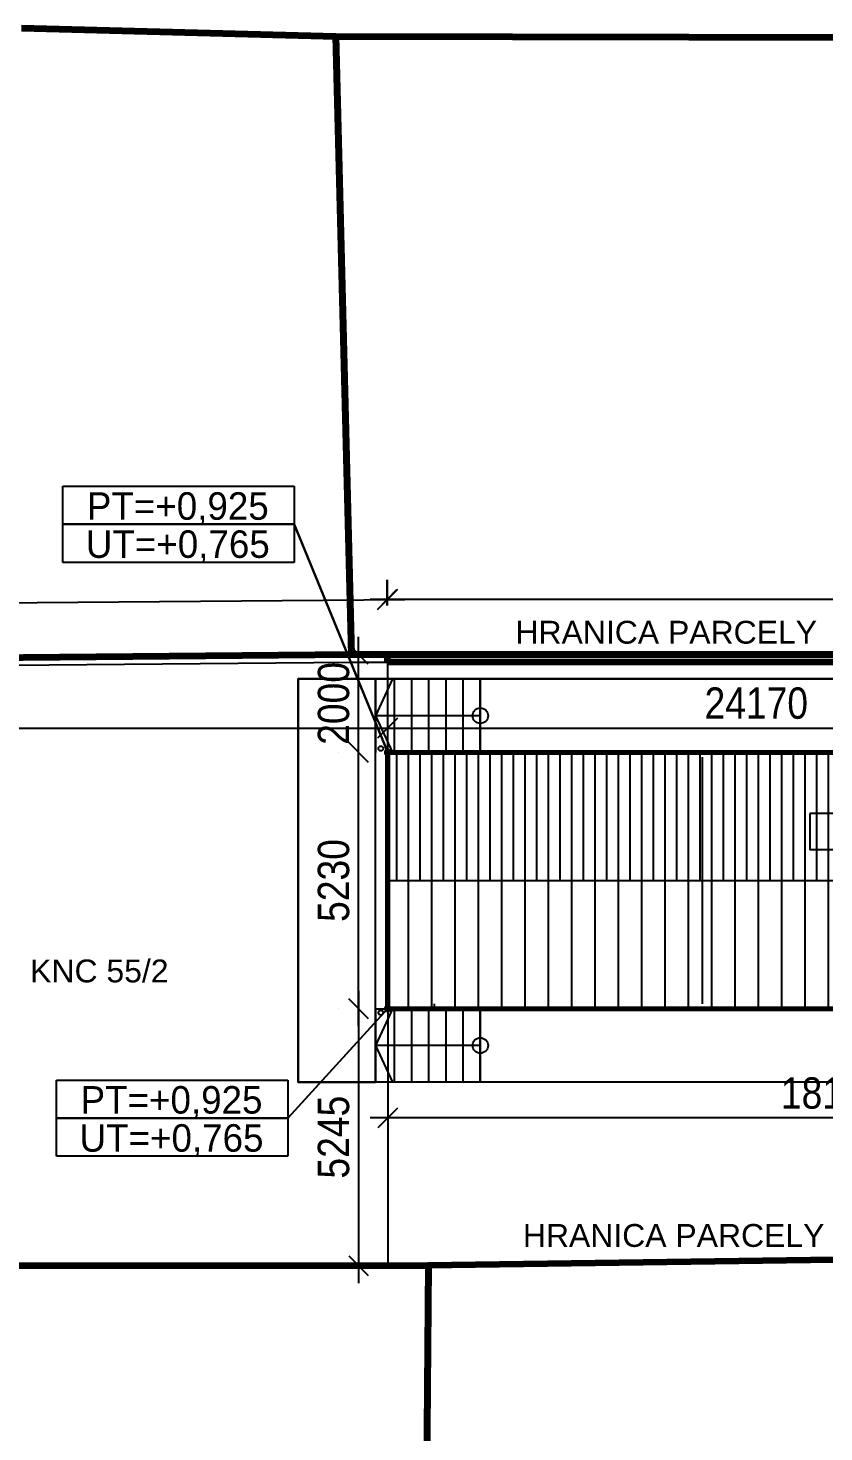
# Model space of a CAD drawing. Header units: millimetres. Extents: x 462666 to 1244237, y 2328025 to 3795663.
# Drawn here: x 1061886 to 1078139, y 2586886 to 2615537 of the extents above; entities that cross this region are included whole.
import ezdxf
from ezdxf.enums import TextEntityAlignment as Align
from ezdxf.lldxf.tags import DXFTag

# ---------------------------------------------------------------- set-up
doc = ezdxf.new("R2010")
doc.units = ezdxf.units.MM
for name, color, linetype in [('KOTY', 96, 'Continuous'), ('MUR-POH', 64, 'Continuous'), ('MUR_POH', 64, 'Continuous'), ('MUR_REZ', 3, 'Continuous'), ('PLE_POH', 201, 'Continuous'), ('PLO_LIN', 6, 'Continuous'), ('TXT_50', 50, 'Continuous'), ('TXT_50_MIESTN', 7, 'Continuous')]:
    doc.layers.add(name, color=color, linetype=linetype)
doc.layers.add('P', color=250, linetype='Continuous', lineweight=100)
doc.styles.add('ARIAL', font='arial.ttf', dxfattribs={"height": 250})
doc.styles.add('ROMANS', font='arial.ttf', dxfattribs={"width": 0.85})
tags = doc.linetypes.add('DASHED', pattern=[0.75, 0.5, -0.25]).pattern_tags.tags
tags[6:7] = [DXFTag(74, 4), DXFTag(75, 0), DXFTag(340, '0'), DXFTag(46, 1.0), DXFTag(50, 0.0), DXFTag(44, 0.0), DXFTag(45, 0.0)]
tags[4:5] = [DXFTag(74, 4), DXFTag(75, 0), DXFTag(340, '0'), DXFTag(46, 1.0), DXFTag(50, 0.0), DXFTag(44, 0.0), DXFTag(45, 0.0)]
doc.dimstyles.new('PAJO1-studia', dxfattribs={"dimtxt": 160, "dimasz": 100, "dimexe": 100, "dimexo": 250, "dimgap": 45, "dimtad": 1, "dimdec": 0, "dimrnd": 5, "dimtxsty": 'ROMANS', "dimblk": 'OBLIQUE', "dimcen": 200, "dimdle": 90, "dimadec": 0, "dimazin": 0, "dimtfac": 1, "dimtdec": 0, "dimtmove": 1, "dimatfit": 3, "dimfxl": 1, "dimarcsym": 0})

# ---------------------------------------------------------------- blocks, each defined once
blk = doc.blocks.new('_OBLIQUE')
at = {"color": 0, "linetype": 'ByBlock'}
blk.add_line((-0.5, -0.5), (0.5, 0.5), dxfattribs=at)
blk = doc.blocks.new('*D42')
at = {"layer": 'Defpoints', "color": 0}
for p in [(1069232, 2595526), (1068635, 2590279), (1069234, 2590279)]:
    blk.add_point(p, dxfattribs=at)
at = {"layer": 'KOTY', "color": 0, "lineweight": -2}
for p, q in [((1068635, 2595886), (1068635, 2589919)), ((1068232, 2595526), (1068235, 2595526)), ((1068234, 2590279), (1068235, 2590279))]:
    blk.add_line(p, q, dxfattribs=at)
at = {"layer": 'KOTY', "color": 0, "lineweight": -2, "xscale": 400, "yscale": 400, "zscale": 400}
for p, rotation in [((1068635, 2595526), 90), ((1068635, 2590279), 270)]:
    blk.add_blockref('_OBLIQUE', p, dxfattribs=dict(at, rotation=rotation))
at = {"layer": 'KOTY', "color": 0, "insert": (1068128, 2592902), "char_height": 640, "attachment_point": 5, "rotation": 90, "style": 'ROMANS'}
blk.add_mtext('5245', dxfattribs=at)
blk = doc.blocks.new('*D43')
at = {"layer": 'Defpoints', "color": 0}
for p in [(1068635, 2600754), (1069230, 2600754), (1069232, 2595526)]:
    blk.add_point(p, dxfattribs=at)
at = {"layer": 'KOTY', "color": 0, "lineweight": -2}
for p, q in [((1068635, 2595166), (1068635, 2601114)), ((1068230, 2600754), (1068235, 2600754)), ((1068232, 2595526), (1068235, 2595526))]:
    blk.add_line(p, q, dxfattribs=at)
at = {"layer": 'KOTY', "color": 0, "lineweight": -2, "xscale": 400, "yscale": 400, "zscale": 400}
for p, rotation in [((1068635, 2600754), 90), ((1068635, 2595526), 270)]:
    blk.add_blockref('_OBLIQUE', p, dxfattribs=dict(at, rotation=rotation))
at = {"layer": 'KOTY', "color": 0, "insert": (1068128, 2598140), "char_height": 640, "attachment_point": 5, "rotation": 90, "style": 'ROMANS'}
blk.add_mtext('5230', dxfattribs=at)
blk = doc.blocks.new('*D44')
at = {"layer": 'Defpoints', "color": 0}
for p in [(1068635, 2602754), (1069230, 2602754), (1069230, 2600754)]:
    blk.add_point(p, dxfattribs=at)
at = {"layer": 'KOTY', "color": 0, "lineweight": -2}
for p, q in [((1068635, 2600394), (1068635, 2603114)), ((1068230, 2602754), (1068235, 2602754)), ((1068230, 2600754), (1068235, 2600754))]:
    blk.add_line(p, q, dxfattribs=at)
at = {"layer": 'KOTY', "color": 0, "lineweight": -2, "xscale": 400, "yscale": 400, "zscale": 400}
for p, rotation in [((1068635, 2602754), 90), ((1068635, 2600754), 270)]:
    blk.add_blockref('_OBLIQUE', p, dxfattribs=dict(at, rotation=rotation))
at = {"layer": 'KOTY', "color": 0, "insert": (1068128, 2601754), "char_height": 640, "attachment_point": 5, "rotation": 90, "style": 'ROMANS'}
blk.add_mtext('2000', dxfattribs=at)
blk = doc.blocks.new('*D45')
at = {"layer": 'Defpoints', "color": 0}
for p in [(1050713, 2603715), (1069230, 2601874), (1069230, 2601250)]:
    blk.add_point(p, dxfattribs=at)
at = {"layer": 'KOTY', "color": 0, "lineweight": -2}
for p, q in [((1050713, 2602715), (1050713, 2600850)), ((1050353, 2601250), (1069590, 2601250)), ((1069230, 2600874), (1069230, 2600850))]:
    blk.add_line(p, q, dxfattribs=at)
at = {"layer": 'KOTY', "color": 0, "lineweight": -2, "xscale": 400, "yscale": 400, "zscale": 400, "rotation": 180}
blk.add_blockref('_OBLIQUE', (1050713, 2601250), dxfattribs=at)
at = {"layer": 'KOTY', "color": 0, "lineweight": -2, "xscale": 400, "yscale": 400, "zscale": 400}
blk.add_blockref('_OBLIQUE', (1069230, 2601250), dxfattribs=at)
at = {"layer": 'KOTY', "color": 0, "insert": (1059972, 2601756), "char_height": 640, "attachment_point": 5, "style": 'ROMANS'}
blk.add_mtext('18520', dxfattribs=at)
blk = doc.blocks.new('*D47')
at = {"layer": 'Defpoints', "color": 0}
for p in [(1069230, 2601874), (1093402, 2601250), (1093402, 2600754)]:
    blk.add_point(p, dxfattribs=at)
at = {"layer": 'KOTY', "color": 0, "lineweight": -2}
for p, q in [((1093402, 2601754), (1093402, 2601650)), ((1068870, 2601250), (1093762, 2601250)), ((1069230, 2600874), (1069230, 2600850))]:
    blk.add_line(p, q, dxfattribs=at)
at = {"layer": 'KOTY', "color": 0, "lineweight": -2, "xscale": 400, "yscale": 400, "zscale": 400, "rotation": 180}
blk.add_blockref('_OBLIQUE', (1069230, 2601250), dxfattribs=at)
at = {"layer": 'KOTY', "color": 0, "lineweight": -2, "xscale": 400, "yscale": 400, "zscale": 400}
blk.add_blockref('_OBLIQUE', (1093402, 2601250), dxfattribs=at)
at = {"layer": 'KOTY', "color": 0, "insert": (1076758, 2601756), "char_height": 640, "attachment_point": 5, "style": 'ROMANS'}
blk.add_mtext('24170', dxfattribs=at)
blk = doc.blocks.new('*D51')
at = {"layer": 'Defpoints', "color": 0}
for p in [(1069232, 2595041), (1069232, 2593293), (1087402, 2593263)]:
    blk.add_point(p, dxfattribs=at)
at = {"layer": 'KOTY', "color": 0, "lineweight": -2}
for p, q in [((1069232, 2594041), (1069232, 2592893)), ((1087402, 2594263), (1087402, 2593693)), ((1087762, 2593293), (1068872, 2593293))]:
    blk.add_line(p, q, dxfattribs=at)
at = {"layer": 'KOTY', "color": 0, "lineweight": -2, "xscale": 400, "yscale": 400, "zscale": 400, "rotation": 180}
blk.add_blockref('_OBLIQUE', (1069232, 2593293), dxfattribs=at)
at = {"layer": 'KOTY', "color": 0, "lineweight": -2, "xscale": 400, "yscale": 400, "zscale": 400}
blk.add_blockref('_OBLIQUE', (1087402, 2593293), dxfattribs=at)
at = {"layer": 'KOTY', "color": 0, "insert": (1078317, 2593799), "char_height": 640, "attachment_point": 5, "style": 'ROMANS'}
blk.add_mtext('18170', dxfattribs=at)
blk = doc.blocks.new('*D394')
at = {"layer": 'Defpoints', "color": 0}
for p in [(1069230, 2603877), (1069230, 2602754), (1093402, 2602754)]:
    blk.add_point(p, dxfattribs=at)
at = {"layer": 'KOTY', "color": 0, "lineweight": -2}
for p, q in [((1069230, 2603754), (1069230, 2604277)), ((1093402, 2603754), (1093402, 2604277)), ((1093762, 2603877), (1068870, 2603877))]:
    blk.add_line(p, q, dxfattribs=at)
at = {"layer": 'KOTY', "color": 0, "lineweight": -2, "xscale": 400, "yscale": 400, "zscale": 400}
for p, rotation in [((1069230, 2603877), 179.9999954978694), ((1093402, 2603877), 359.9999954978694)]:
    blk.add_blockref('_OBLIQUE', p, dxfattribs=dict(at, rotation=rotation))
at = {"layer": 'KOTY', "color": 0, "insert": (1081316, 2604383), "char_height": 640, "attachment_point": 5, "rotation": 360, "style": 'ROMANS'}
blk.add_mtext('24170', dxfattribs=at)
blk = doc.blocks.new('*D395')
at = {"layer": 'Defpoints', "color": 0}
for p in [(1069220, 2603875), (1069230, 2602754), (1050725, 2602594)]:
    blk.add_point(p, dxfattribs=at)
at = {"layer": 'KOTY', "color": 0, "lineweight": -2}
for p, q in [((1050716, 2603594), (1050711, 2604116)), ((1069221, 2603754), (1069217, 2604275)), ((1050355, 2603713), (1069580, 2603878))]:
    blk.add_line(p, q, dxfattribs=at)
at = {"layer": 'KOTY', "color": 0, "lineweight": -2, "xscale": 400, "yscale": 400, "zscale": 400}
for p, rotation in [((1069220, 2603875), 0.4942255337422066), ((1050715, 2603716), 180.4942255337422)]:
    blk.add_blockref('_OBLIQUE', p, dxfattribs=dict(at, rotation=rotation))
at = {"layer": 'KOTY', "color": 0, "insert": (1059963, 2604302), "char_height": 640, "attachment_point": 5, "rotation": 0.4942, "style": 'ROMANS'}
blk.add_mtext('18505', dxfattribs=at)

msp = doc.modelspace()

# ---------------------------------------------------------------- hatches: boundary and pattern name
at = {"layer": 'MUR-POH'}
h = msp.add_hatch(dxfattribs=at)
h.set_pattern_fill('ANSI31', color=252, scale=75, angle=-135, style=0)
h.paths.add_polyline_path([(1093402.2, 2598138.6), (1093402.2, 2600303.8), (1093402.2, 2600303.8), (1093402.2, 2600303.8), (1093402.2, 2600715.5, -0.0893568), (1093388.8, 2600717.9, -0.3132622), (1093364, 2600753.7), (1089652.2, 2600753.7), (1088702.2, 2600753.7), (1088186.6, 2600753.7), (1087552.2, 2600753.7), (1071121.6, 2600753.7), (1069268.6, 2600753.7, -0.4141078), (1069230.4, 2600715.5), (1069231.3, 2598138.5), (1090402.2, 2598138.6)])
h.paths.add_polyline_path([(1077824, 2598656.4), (1077824, 2599588.7), (1088556.7, 2599588.7), (1088556.7, 2598656.4)], flags=24)
h = msp.add_hatch(dxfattribs=at)
h.set_pattern_fill('ANSI31', color=252, scale=150, angle=-135, style=0)
h.paths.add_polyline_path([(1087402.2, 2595523.4), (1090402.2, 2598138.6), (1069231.3, 2598138.5), (1069232.3, 2595523.4)])

# ---------------------------------------------------------------- linework, layer by layer
at = {"layer": 'MUR-POH', "color": 252, "flags": 128}
msp.add_lwpolyline([(1093402.2, 2592923.4), (1087402.2, 2592923.4), (1087402.2, 2595523.4), (1069229.7, 2595523.4), (1069229.7, 2600753.7), (1093402.2, 2600753.8)], close=True, dxfattribs=at)
msp.add_lwpolyline([(1069229.7, 2598138.5), (1093402.2, 2598138.6)], dxfattribs=at)
at = {"layer": 'MUR-POH', "color": 252}
for centre in [(1071121.6, 2601503.7), (1071121.6, 2594773.4)]:
    msp.add_circle(centre, 157.8, dxfattribs=at)
at = {"layer": 'MUR_POH', "flags": 128}
for points in [[(1068979.7, 2595523.4), (1068979.7, 2595623.4)], [(1068979.7, 2595523.4), (1068979.7, 2595523.4)]]:
    msp.add_lwpolyline(points, dxfattribs=at)
at = {"layer": 'MUR_REZ', "linetype": 'DASHED', "ltscale": 1000}
msp.add_line((1075659.1, 2595623.4), (1075659.1, 2600653.7), dxfattribs=at)
at = {"layer": 'MUR_REZ'}
msp.add_line((1068979.7, 2595523.4), (1070179.7, 2595523.4), dxfattribs=at)
at = {"layer": 'MUR_REZ', "linetype": 'DASHED', "ltscale": 1000, "flags": 128}
msp.add_lwpolyline([(1069229.7, 2602753.8), (1069234.2, 2590279.3)], dxfattribs=at)
at = {"layer": 'MUR_REZ', "flags": 128}
for points in [[(1050725.9, 2602437.5), (1068489.4, 2602597.1), (1096660.1, 2602597.1)], [(1070179.7, 2595623.4), (1070179.7, 2595523.4)]]:
    msp.add_lwpolyline(points, dxfattribs=at)
at = {"layer": 'MUR_REZ', "const_width": 103, "flags": 128}
msp.add_lwpolyline([(1069229.7, 2600753.7), (1093402.2, 2600753.7), (1093402.2, 2592923.4), (1084402.2, 2592923.4), (1084402.2, 2595523.4), (1069229.7, 2595523.4)], close=True, dxfattribs=at)
at = {"layer": 'P', "color": 2, "linetype": 'Continuous'}
for p, q in [((1061754.1, 2615536.7), (1068169.3, 2615367.8)), ((1068169.3, 2615367.8), (1061754.1, 2615536.7)), ((1068169.3, 2615367.8), (1068488.7, 2602753.8)), ((1068488.7, 2602753.8), (1068169.3, 2615367.8)), ((1068169.3, 2615367.8), (1083064, 2615340.1)), ((1083064, 2615340.1), (1068169.3, 2615367.8)), ((1050712.8, 2602594.1), (1068488.7, 2602753.8)), ((1068488.7, 2602753.8), (1050712.8, 2602594.1)), ((1068488.7, 2602753.8), (1102895.6, 2602753.8)), ((1102895.6, 2602753.8), (1068488.7, 2602753.8)), ((1070051, 2590279.6), (1050836.8, 2590272.6)), ((1050836.8, 2590272.6), (1070051, 2590279.6))]:
    msp.add_line(p, q, dxfattribs=at)
at = {"layer": 'P', "color": 1, "linetype": 'Continuous', "const_width": 50}
msp.add_lwpolyline([(1103255.6, 2590745.9), (1070051, 2590279.6), (1050836.8, 2590272.6), (1050712.8, 2602594.1), (1068488.7, 2602753.8), (1102895.6, 2602753.8), (1103255.6, 2590745.9)], dxfattribs=at)
at = {"layer": 'P', "color": 2, "linetype": 'Continuous', "flags": 128}
msp.add_lwpolyline([(1103255.6, 2590745.9), (1070051, 2590279.6), (1050836.8, 2590272.6), (1050712.8, 2602594.1), (1068488.7, 2602753.8), (1102895.6, 2602753.8), (1103255.6, 2590745.9)], dxfattribs=at)
at = {"layer": 'P', "color": 252, "linetype": 'Continuous', "flags": 128}
for points in [[(1069229.7, 2602603.8), (1069229.7, 2602753.8)], [(1069229.7, 2602603.8), (1096658.9, 2602603.8)]]:
    msp.add_lwpolyline(points, dxfattribs=at)
at = {"layer": 'P', "color": 252, "linetype": 'Continuous'}
for points in [[(1038985.4, 2590250.5), (1050836.8, 2590272.6), (1070064.5, 2590279.6), (1069945.4, 2576094.8), (1054191.4, 2576283.8), (1029305.9, 2576635.3), (1022796.2, 2577162.8), (1015620.4, 2577782.2), (1001606.7, 2577411.1), (999072.6, 2577149.4), (997921.6, 2584260.7), (997252.4, 2590216.4), (1031655.7, 2590229.6), (1038985.4, 2590250.5)], [(1101389.9, 2576184.9), (1098727.4, 2576177.4), (1069945.4, 2576094.8), (1070064.5, 2590279.6)]]:
    msp.add_lwpolyline(points, dxfattribs=at)
at = {"layer": 'PLE_POH', "color": 1}
for p, q in [((1062594.4, 2606186.4), (1067320, 2606186.4)), ((1062594.4, 2605409.2), (1062594.4, 2606186.4)), ((1067320, 2606186.4), (1067320, 2605409.2)), ((1067320, 2605409.2), (1062594.4, 2605409.2)), ((1062594.4, 2605409.2), (1067320, 2605409.2)), ((1062594.4, 2604632.1), (1062594.4, 2605409.2)), ((1067320, 2605409.2), (1067320, 2604632.1)), ((1067320, 2604632.1), (1062594.4, 2604632.1)), ((1062468.1, 2593289.9), (1062468.1, 2594067)), ((1062468.1, 2594067), (1067193.6, 2594067)), ((1067193.6, 2594067), (1067193.6, 2593289.9)), ((1062468.1, 2592512.7), (1062468.1, 2593289.9)), ((1062468.1, 2593289.9), (1067193.6, 2593289.9)), ((1067193.6, 2593289.9), (1062468.1, 2593289.9)), ((1067193.6, 2593289.9), (1067193.6, 2592512.7)), ((1067193.6, 2592512.7), (1062468.1, 2592512.7))]:
    msp.add_line(p, q, dxfattribs=at)
for points in [[(1069230.4, 2600753.7), (1067320, 2605409.2), (1069230.4, 2600753.7)], [(1069232.3, 2595525.6), (1067193.6, 2593289.9), (1069232.3, 2595525.6)]]:
    msp.add_lwpolyline(points, dxfattribs=at)
at = {"layer": 'PLO_LIN', "color": 252}
for p, q in [((1069371.6, 2600753.7), (1069371.6, 2602253.7)), ((1069721.6, 2600753.7), (1069721.6, 2602253.7)), ((1070071.6, 2600753.7), (1070071.6, 2602253.7)), ((1070421.6, 2600753.7), (1070421.6, 2602253.7)), ((1070771.6, 2600753.7), (1070771.6, 2602253.7)), ((1071121.6, 2600753.7), (1071121.6, 2602253.7)), ((1069371.6, 2594023.4), (1069371.6, 2595523.4)), ((1069721.6, 2594023.4), (1069721.6, 2595523.4)), ((1070071.6, 2594023.4), (1070071.6, 2595523.4)), ((1070421.6, 2594023.4), (1070421.6, 2595523.4)), ((1070771.6, 2594023.4), (1070771.6, 2595523.4)), ((1071121.6, 2594023.4), (1071121.6, 2595523.4))]:
    msp.add_line(p, q, dxfattribs=at)
at = {"layer": 'PLO_LIN', "color": 1}
for points in [[(1067401.6, 2602253.7), (1067401.6, 2594023.4), (1068979.7, 2594023.4), (1068979.7, 2602253.7)], [(1093402.2, 2592923.4), (1081802.2, 2592923.4), (1081802.2, 2594023.4), (1067401.6, 2594023.4), (1067401.6, 2602253.7), (1093201.7, 2602253.7), (1093201.7, 2602103.7), (1096660.1, 2602103.7), (1096660.1, 2600503.7), (1094710.1, 2600503.7), (1094710.1, 2597852.5), (1093402.2, 2597852.5)], [(1071121.6, 2602253.7), (1071121.6, 2600753.7), (1087552.2, 2600753.7), (1087552.2, 2602253.7)], [(1077849.4, 2599509.8), (1077849.4, 2598769.6), (1088545.5, 2598769.6), (1088545.5, 2599509.8)], [(1071121.6, 2594023.4), (1071121.6, 2595523.4), (1084404, 2595523.4), (1084404, 2592923.4), (1081802.2, 2592923.4), (1081802.2, 2594023.4), (1071121.6, 2594023.4)]]:
    msp.add_lwpolyline(points, close=True, dxfattribs=at)
at = {"layer": 'PLO_LIN', "color": 252}
for points in [[(1069329.7, 2602253.7), (1068979.7, 2601503.7), (1069329.7, 2600753.7)], [(1068979.7, 2602253.7), (1068979.7, 2600753.7)], [(1071121.6, 2602253.7), (1071121.6, 2600753.7)], [(1071121.6, 2601503.7), (1068979.7, 2601503.7)], [(1069329.7, 2595523.4), (1068979.7, 2594773.4), (1069329.7, 2594023.4)], [(1068979.7, 2595523.4), (1068979.7, 2594023.4)], [(1071121.6, 2595523.4), (1071121.6, 2594023.4)], [(1071121.6, 2594773.4), (1068979.7, 2594773.4)]]:
    msp.add_lwpolyline(points, dxfattribs=at)
at = {"layer": 'PLO_LIN', "color": 1}
for points in [[(1071121.6, 2602253.7), (1068979.7, 2602253.7)], [(1071121.6, 2594023.4), (1068979.7, 2594023.4)]]:
    msp.add_lwpolyline(points, dxfattribs=at)
for centre in [(1069090.8, 2600834), (1069090.8, 2595443)]:
    msp.add_circle(centre, 50, dxfattribs=at)
at = {"layer": 'TXT_50', "color": 8, "const_width": 80}
for points in [[(1069227.6, 2600791.8, -1.2414727), (1069217.1, 2600717.9, -0.805495), (1069227.6, 2600791.8, -1.279294)], [(1069229.5, 2595563.7, -1.2414727), (1069219, 2595489.8, -0.805495), (1069229.5, 2595563.7, -1.279294)]]:
    msp.add_lwpolyline(points, format="xyb", dxfattribs=at)

# ---------------------------------------------------------------- texts
at = {"layer": 'PLE_POH', "color": 1, "flags": 12}
for tag, p in [('PT=+0,925', (1064944.4, 2605333.3)), ('UT=+0,765', (1064944.4, 2604556.1)), ('PT=+0,925', (1064816.2, 2593214)), ('UT=+0,765', (1064816.2, 2592436.8))]:
    msp.add_attdef(tag, text='-0.120', height=561.38, dxfattribs=at).set_placement(p, align=Align.BOTTOM_CENTER)
at = {"layer": 'TXT_50_MIESTN', "style": 'ARIAL'}
msp.add_text('KNC 55/2', height=466.67, dxfattribs=at).set_placement((1061929.3, 2596060.5))
at = {"layer": 'TXT_50_MIESTN', "char_height": 466.667, "attachment_point": 5, "style": 'ARIAL'}
for insert in [(1074918.9, 2603202.9), (1075070.3, 2590892.6)]:
    msp.add_mtext('{HRANICA PARCELY}', dxfattribs=dict(at, insert=insert))

# ---------------------------------------------------------------- dimensions: what is measured, and where the dimension line sits
at = {"layer": 'KOTY'}
for p1, p2, distance, picture, middle in [((1050724.5, 2602594.2), (1069229.7, 2602753.8), 1121.6, '*D395', (1059963, 2604302.2)), ((1093402.1717, 2602753.7918), (1069229.6777, 2602753.7937), -1122.8685, '*D394', (1081315.9248, 2604383.3812))]:
    dim = msp.add_aligned_dim(p1=p1, p2=p2, distance=distance, dimstyle='PAJO1-studia', override={"dimscale": 4, "dimtmove": 0}, dxfattribs=at)
    dim.commit()
    dim.dimension.update_dxf_attribs({"geometry": picture, "text_midpoint": middle})
for base, p1, p2, picture, middle in [((1069230.4, 2601249.7), (1050712.8, 2603715.5), (1069230.4, 2601874.5), '*D45', (1059971.6, 2601756.4)), ((1069232.3, 2593292.5), (1087402.2, 2593263), (1069232.3, 2595041.1), '*D51', (1078317.2, 2593799.2))]:
    dim = msp.add_linear_dim(base=base, p1=p1, p2=p2, dimstyle='PAJO1-studia', override={"dimscale": 4, "dimtmove": 0}, dxfattribs=at)
    dim.commit()
    dim.dimension.update_dxf_attribs({"geometry": picture, "text_midpoint": middle})
for base, p1, p2, picture, middle in [((1068635, 2602753.8), (1069230.4, 2600753.7), (1069229.7, 2602753.8), '*D44', (1068128.3, 2601753.8)), ((1068635, 2600753.7), (1069232.3, 2595525.6), (1069230.4, 2600753.7), '*D43', (1068128.3, 2598139.7)), ((1068635, 2590279.3), (1069232.3, 2595525.6), (1069234.2, 2590279.3), '*D42', (1068128.3, 2592902.5))]:
    dim = msp.add_linear_dim(base=base, p1=p1, p2=p2, angle=90, dimstyle='PAJO1-studia', override={"dimscale": 4, "dimtmove": 0}, dxfattribs=at)
    dim.commit()
    dim.dimension.update_dxf_attribs({"geometry": picture, "text_midpoint": middle})
dim = msp.add_linear_dim(base=(1093402.2, 2601249.7), p1=(1069230.4, 2601874.5), p2=(1093402.2, 2600753.8), dimstyle='PAJO1-studia', override={"dimscale": 4, "dimtmove": 0}, dxfattribs=at)
dim.commit()
dim.dimension.update_dxf_attribs({"geometry": '*D47', "text_midpoint": (1076758, 2601249.7), "dimtype": 160})

doc.saveas('drawing.dxf')
